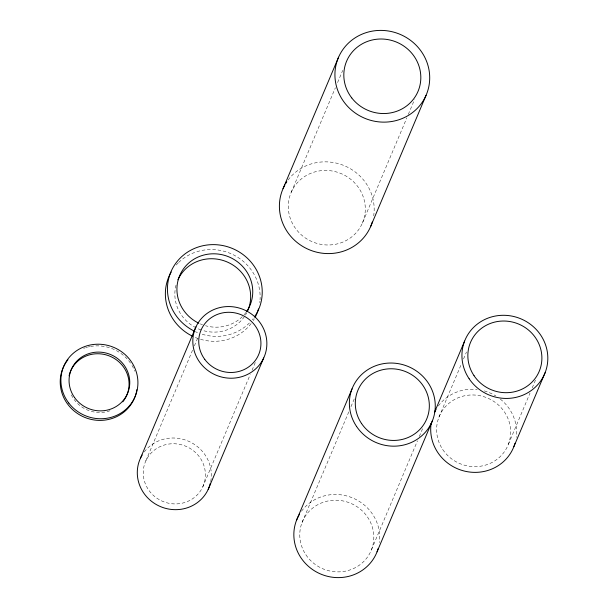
<?xml version="1.0" encoding="UTF-8"?>
<svg xmlns="http://www.w3.org/2000/svg" width="608" height="608" viewBox="0 0 608 608"><rect width="100%" height="100%" fill="white"/><g stroke="black" fill="none" stroke-linecap="round" stroke-linejoin="round"><path stroke-width="0.46" stroke-dasharray="3.04 2.28" d="M145.859 460.773L192.554 350.216M194.393 345.861L197.706 338.025M291.247 192.242L335.373 87.78M337.577 82.559L342.73 70.376M202.768 486.902A31.312 29.883 22.9 0 0 170.954 443.817A31.312 29.883 22.9 0 0 149.218 490.785A31.312 29.883 22.9 0 0 202.768 486.902L250.207 374.604M252.046 370.249L255.352 362.414M362.345 223.189A38.768 36.997 22.9 0 0 321.837 170.612A38.768 36.997 22.9 0 0 296.202 229.345A38.768 36.997 22.9 0 0 362.345 223.189L406.836 117.853M408.31 114.372L414.557 99.575M302.077 522.462L348.779 411.905M350.983 406.684L354.297 398.848M371.503 549.632L417.468 440.815M419.307 436.468L422.986 427.758M438.923 417.217L461.335 364.154M463.547 358.933L466.48 351.979M508.356 444.387L530.032 393.064M532.236 387.843L535.542 380.015M144.278 451.911A37.278 35.576 22.9 0 1 189.255 441.552A37.278 35.576 22.9 0 1 210.558 482.334M301.5 511.214A43.244 41.268 22.9 0 1 352.154 497.747A43.244 41.268 22.9 0 1 379.407 542.61M438.353 405.969A43.244 41.268 22.9 0 1 477.196 389.515M484.287 390.898A43.244 41.268 22.9 0 1 495.862 395.968M500.293 399.084A43.244 41.268 22.9 0 1 516.253 437.365M288.07 180.029A47.72 45.532 22.9 0 1 344.318 165.688A47.72 45.532 22.9 0 1 373.7 215.779M246.78 312.702A38.175 36.427 22.9 0 1 245.427 315.096M244.416 316.624A38.175 36.427 22.9 0 1 202.7 330.456M201.18 329.969A38.175 36.427 22.9 0 1 196.749 328.145M196.034 327.796A38.175 36.427 22.9 0 1 176.328 284.073M254.304 318.828A47.72 45.532 22.9 0 1 253.186 320.659M251.119 323.585A47.72 45.532 22.9 0 1 198.147 338.557M197.44 338.306A47.72 45.532 22.9 0 1 195.343 337.493M176.214 265.042A47.72 45.532 22.9 0 1 178.182 262.945M178.691 262.436A47.72 45.532 22.9 0 1 231.884 254.098A47.72 45.532 22.9 0 1 260.057 299.797M259.943 301.234A47.72 45.532 22.9 0 1 259.776 302.655M253.202 318.653A47.72 45.532 22.9 0 1 252.312 319.778M249.409 322.97A47.72 45.532 22.9 0 1 200.936 333.868M197.425 332.568A47.72 45.532 22.9 0 1 195.366 331.656M245.966 312.444A38.175 36.427 22.9 0 1 243.633 315.286M242.364 316.608A38.175 36.427 22.9 0 1 205.55 325.751M202.51 324.778A38.175 36.427 22.9 0 1 200.283 323.882M83.676 348.346A38.768 36.997 22.9 0 1 85.173 347.814M85.926 347.578A38.768 36.997 22.9 0 1 87.461 347.138M88.236 346.94A38.768 36.997 22.9 0 1 89.794 346.598M90.584 346.454A38.768 36.997 22.9 0 1 131.586 364.792M131.997 365.476A38.768 36.997 22.9 0 1 134.763 371.199M109.957 410.772A30.567 29.169 22.9 0 1 71.273 394.797M305.968 554.891A37.278 35.576 22.9 0 0 369.968 553.029A37.278 35.576 22.9 0 0 334.438 500.224A37.278 35.576 22.9 0 0 305.968 554.891M442.814 449.646A37.278 35.576 22.9 0 0 506.814 447.777A37.278 35.576 22.9 0 0 471.284 394.98A37.278 35.576 22.9 0 0 442.814 449.646"/><path stroke-width="0.91" d="M140.433 458.28L195.958 326.83M283.039 188.678L338.565 57.228M208.194 489.387L263.72 357.937A37.278 35.576 22.9 0 0 225.842 306.652A37.278 35.576 22.9 0 0 199.964 362.573A37.278 35.576 22.9 0 0 263.72 357.937M370.546 226.761L426.071 95.312A47.72 45.532 22.9 0 0 376.215 30.605A47.72 45.532 22.9 0 0 344.668 102.889A47.72 45.532 22.9 0 0 426.071 95.312M296.522 520.288L352.047 388.839M434.469 412.437L464.603 341.103M377.059 551.806L432.584 420.356M513.904 446.561L545.14 372.62M210.345 483.246A37.278 35.576 22.9 0 1 160.717 506.707A37.278 35.576 22.9 0 1 142.181 454.989M378.168 548.53A43.244 41.268 22.9 0 1 320.18 573.823A43.244 41.268 22.9 0 1 299.577 514.094M515.014 443.285A43.244 41.268 22.9 0 1 464.74 471.162A43.244 41.268 22.9 0 1 431.148 423.388M435.153 411.107A43.244 41.268 22.9 0 1 435.982 409.594M372.286 222.064A47.72 45.532 22.9 0 1 308.925 249.599A47.72 45.532 22.9 0 1 284.947 184.832M285.669 183.593A47.72 45.532 22.9 0 1 286.824 181.784M177.931 279.786A38.175 36.427 22.9 0 1 227.749 262.223A38.175 36.427 22.9 0 1 247.578 311.06M258.476 308.97A47.72 45.532 22.9 0 1 255.003 317.574M192.607 336.262A47.72 45.532 22.9 0 1 171.205 272.019M194.02 331.003A47.72 45.532 22.9 0 1 173.052 267.505A47.72 45.532 22.9 0 1 238.716 251.666A47.72 45.532 22.9 0 1 254.874 316.327M198.831 323.22A38.175 36.427 22.9 0 1 181.29 272.308A38.175 36.427 22.9 0 1 234.126 259.54A38.175 36.427 22.9 0 1 246.498 311.699M135.12 396.439A38.768 36.997 22.9 0 1 80.636 415.424A38.768 36.997 22.9 0 1 67.967 359.708M136.83 389.682A38.768 36.997 22.9 0 1 136.564 391.21M136.238 392.73A38.768 36.997 22.9 0 1 135.379 395.709M69.069 375.82A30.567 29.169 22.9 0 1 109.828 356.159A30.567 29.169 22.9 0 1 124.883 398.871M124.389 399.638A30.567 29.169 22.9 0 1 122.748 401.858M204.744 359.343A31.312 29.883 22.9 0 0 258.294 355.452A31.312 29.883 22.9 0 0 226.48 312.368A31.312 29.883 22.9 0 0 204.744 359.343M356.562 426.459A43.244 41.268 22.9 0 0 430.806 424.293A43.244 41.268 22.9 0 0 389.584 363.044A43.244 41.268 22.9 0 0 356.562 426.459M361.494 423.442A37.278 35.576 22.9 0 0 425.494 421.58A37.278 35.576 22.9 0 0 389.964 368.782A37.278 35.576 22.9 0 0 361.494 423.442M469.118 378.723A43.244 41.268 22.9 0 0 543.362 376.557A43.244 41.268 22.9 0 0 502.14 315.309A43.244 41.268 22.9 0 0 469.118 378.723M474.05 375.706A37.278 35.576 22.9 0 0 538.05 373.836A37.278 35.576 22.9 0 0 502.52 321.039A37.278 35.576 22.9 0 0 474.05 375.706M351.728 97.896A38.768 36.997 22.9 0 0 417.871 91.74A38.768 36.997 22.9 0 0 377.363 39.17A38.768 36.997 22.9 0 0 351.728 97.896M68.818 403.112A38.768 36.997 22.9 0 0 134.961 396.956A38.768 36.997 22.9 0 0 94.453 344.379A38.768 36.997 22.9 0 0 68.818 403.112M74.518 397.488A30.567 29.169 22.9 0 0 126.912 394.82A30.567 29.169 22.9 0 0 96.801 352.138A30.567 29.169 22.9 0 0 74.518 397.488"/></g></svg>
